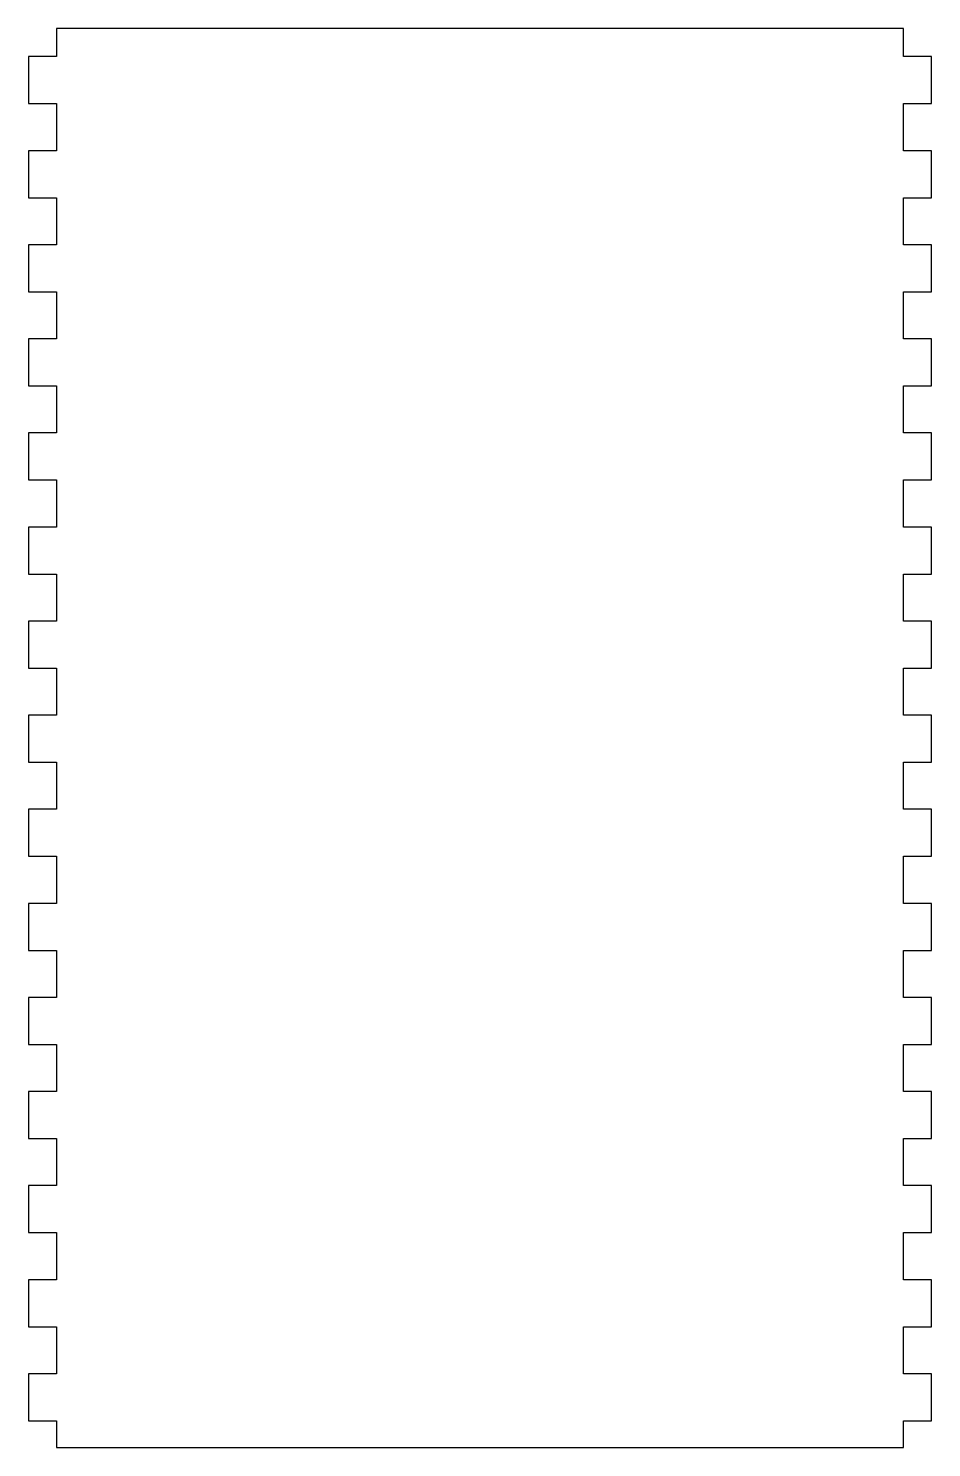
# Model space of a CAD drawing. Header units: millimetres. Extents: x -192 to 0, y -116 to 186.
import ezdxf

# ---------------------------------------------------------------- set-up
doc = ezdxf.new("R2010")
doc.units = ezdxf.units.MM

msp = doc.modelspace()

# ---------------------------------------------------------------- linework, layer by layer
msp.add_lwpolyline([(-186, -60), (-192, -60), (-192, -70), (-186, -70), (-186, -80), (-192, -80), (-192, -90), (-186, -90), (-186, -100), (-192, -100), (-192, -110), (-186, -110), (-186, -115.7), (-6, -115.7), (-6, -110), (0, -110), (0, -100), (-6, -100), (-6, -90), (0, -90), (0, -80), (-6, -80), (-6, -70), (0, -70), (0, -60), (-6, -60), (-6, -50), (0, -50), (0, -40), (-6, -40), (-6, -30), (0, -30), (0, -20), (-6, -20), (-6, -10), (0, -10), (0, 0), (-6, 0), (-6, 10), (0, 10), (0, 20), (-6, 20), (-6, 30), (0, 30), (0, 40), (-6, 40), (-6, 50), (0, 50), (0, 60), (-6, 60), (-6, 70), (0, 70), (0, 80), (-6, 80), (-6, 90), (0, 90), (0, 100), (-6, 100), (-6, 110), (0, 110), (0, 120), (-6, 120), (-6, 130), (0, 130), (0, 140), (-6, 140), (-6, 150), (0, 150), (0, 160), (-6, 160), (-6, 170), (0, 170), (0, 180), (-6, 180), (-6, 186), (-186, 186), (-186, 180), (-192, 180), (-192, 170), (-186, 170), (-186, 160), (-192, 160), (-192, 150), (-186, 150), (-186, 140), (-192, 140), (-192, 130), (-186, 130), (-186, 120), (-192, 120), (-192, 110), (-186, 110), (-186, 100), (-192, 100), (-192, 90), (-186, 90), (-186, 80), (-192, 80), (-192, 70), (-186, 70), (-186, 60), (-192, 60), (-192, 50), (-186, 50), (-186, 40), (-192, 40), (-192, 30), (-186, 30), (-186, 20), (-192, 20), (-192, 10), (-186, 10), (-186, 0), (-192, 0), (-192, -10), (-186, -10), (-186, -20), (-192, -20), (-192, -30), (-186, -30), (-186, -40), (-192, -40), (-192, -50), (-186, -50)], close=True)

doc.saveas('drawing.dxf')
